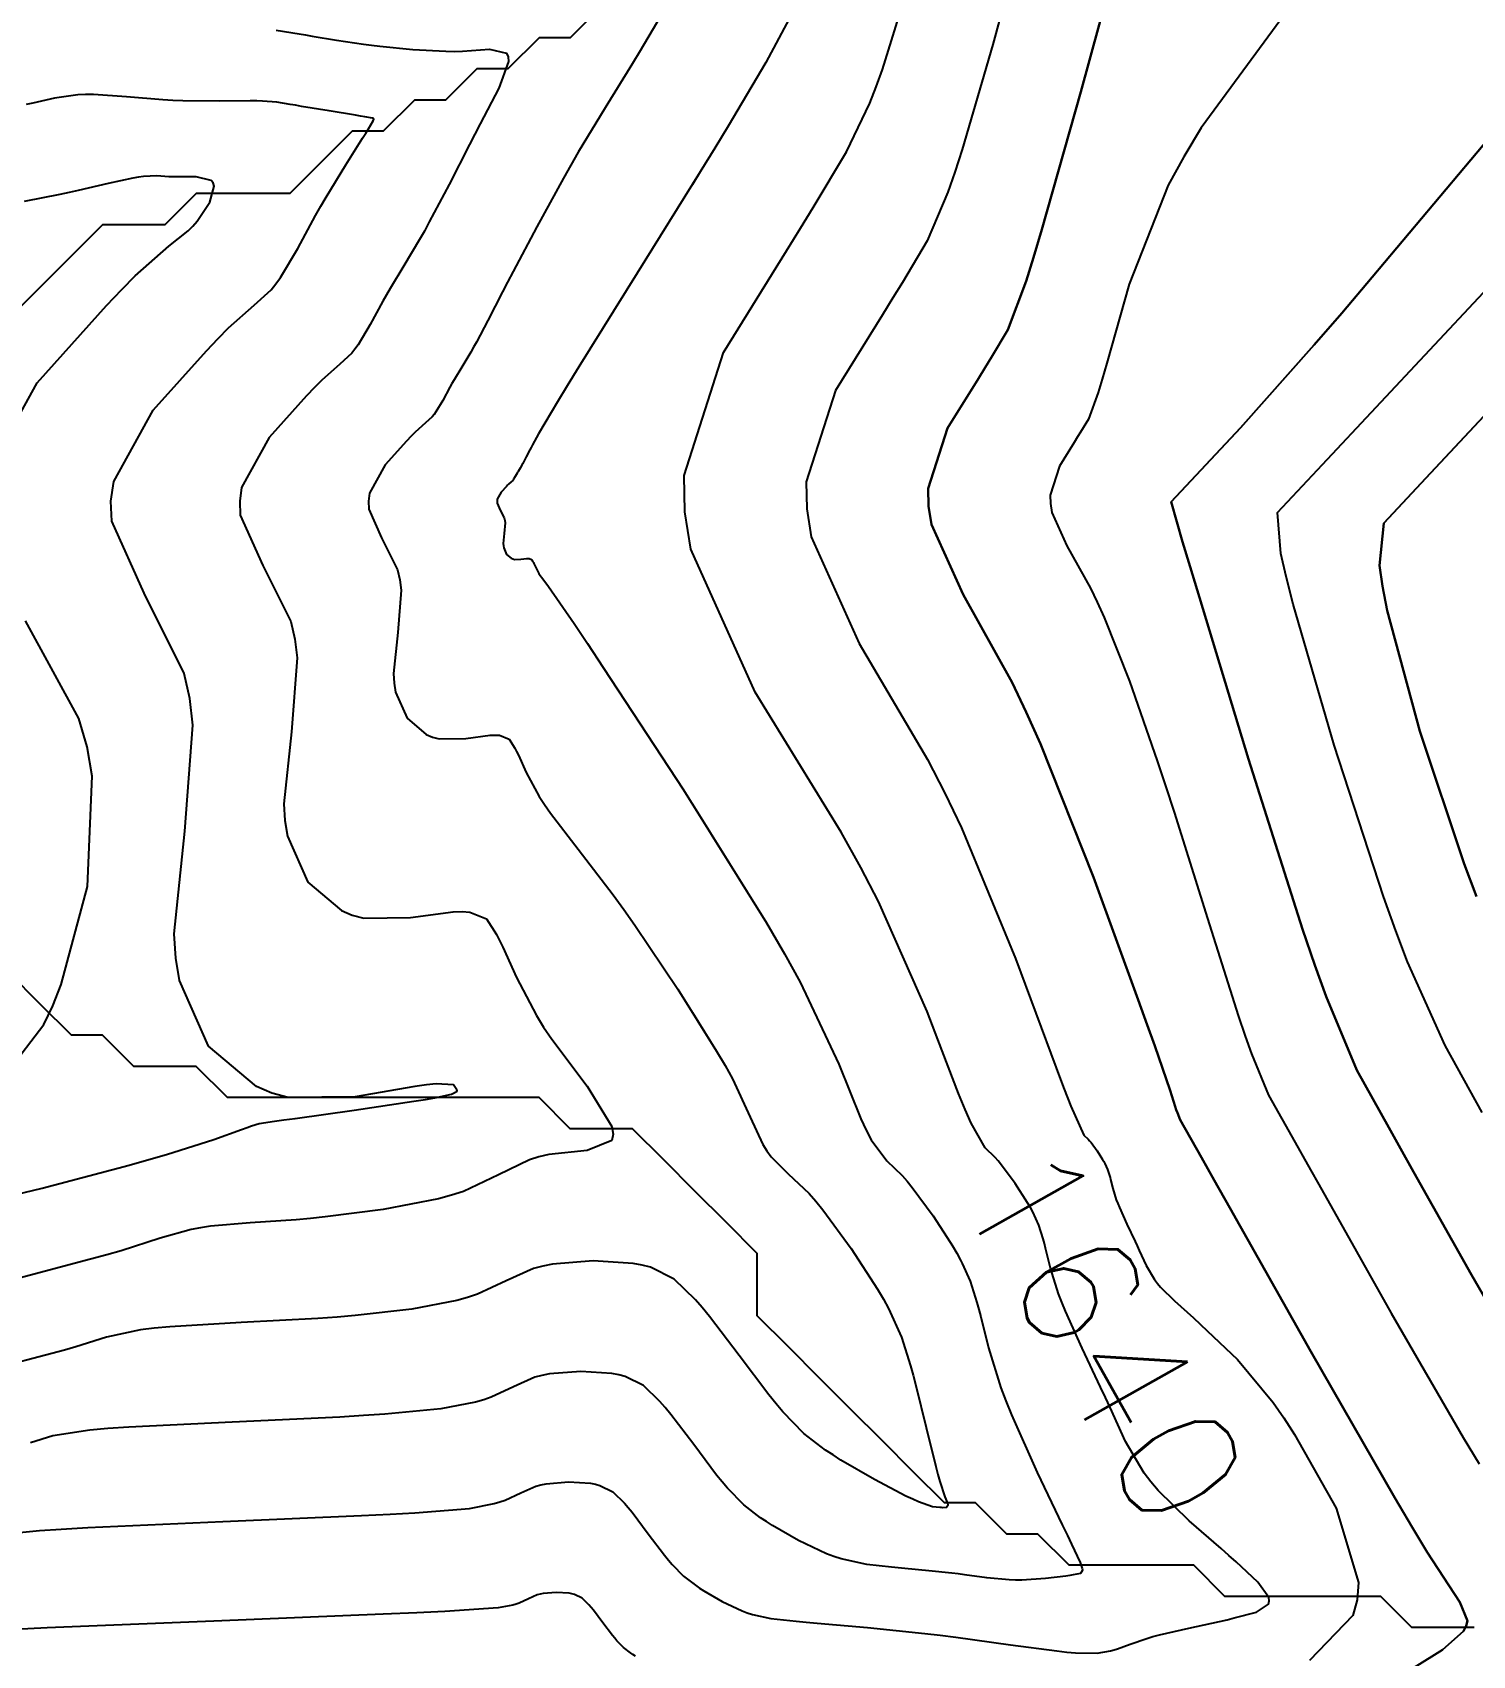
# Model space of a CAD drawing. Header units: metres. Extents: x 837117 to 838479, y 1189012 to 1191015.
# Drawn here: x 837803.8 to 837849.9, y 1190823 to 1190875 of the extents above; entities that cross this region are included whole.
import ezdxf

# ---------------------------------------------------------------- set-up
doc = ezdxf.new("R2010")
doc.units = ezdxf.units.M
doc.header["$LTSCALE"] = 0.3
for name, color, linetype in [('COTAS 10', 1, 'Continuous'), ('COTAS INT', 252, 'Continuous'), ('DRENAJE', 5, 'Continuous')]:
    doc.layers.add(name, color=color, linetype=linetype)
doc.styles.get("Standard").update_dxf_attribs({"font": 'simplex.shx'})

msp = doc.modelspace()

# ---------------------------------------------------------------- linework, layer by layer
at = {"layer": 'COTAS 10'}
for points in [[(837802.687, 1190826.857), (837803.983, 1190826.992), (837804.686, 1190827.035), (837805.54, 1190827.081), (837809.87, 1190827.271), (837814.311, 1190827.463), (837815.235, 1190827.511), (837816.025, 1190827.555), (837817.774, 1190827.697), (837818.565, 1190827.85), (837818.751, 1190827.902), (837818.922, 1190827.958), (837819.424, 1190828.195), (837819.907, 1190828.41), (837820.067, 1190828.452), (837820.239, 1190828.486), (837820.953, 1190828.544), (837821.651, 1190828.5), (837821.812, 1190828.469), (837821.959, 1190828.431), (837822.372, 1190828.224), (837822.742, 1190827.861), (837822.862, 1190827.724), (837822.989, 1190827.571), (837823.509, 1190826.884), (837824.029, 1190826.194), (837824.156, 1190826.038), (837824.275, 1190825.898), (837824.642, 1190825.521), (837825.026, 1190825.229), (837825.155, 1190825.142), (837825.294, 1190825.053), (837825.88, 1190824.712), (837826.515, 1190824.412), (837826.684, 1190824.349), (837826.851, 1190824.294), (837827.433, 1190824.17), (837828.253, 1190824.083), (837828.57, 1190824.052), (837828.925, 1190824.018), (837830.535, 1190823.872), (837832.373, 1190823.687), (837832.873, 1190823.63), (837833.369, 1190823.569), (837835.128, 1190823.325), (837836.608, 1190823.124), (837836.928, 1190823.089), (837837.209, 1190823.065), (837837.899, 1190823.052), (837838.327, 1190823.127), (837838.443, 1190823.156), (837838.558, 1190823.189), (837838.961, 1190823.342), (837839.49, 1190823.529), (837839.684, 1190823.583), (837839.898, 1190823.64), (837840.841, 1190823.855), (837841.829, 1190824.071), (837842.071, 1190824.127), (837842.299, 1190824.183), (837843.011, 1190824.372), (837843.396, 1190824.629), (837843.418, 1190824.727), (837843.404, 1190824.837), (837843.051, 1190825.333), (837842.355, 1190825.982), (837842.125, 1190826.189), (837841.879, 1190826.408), (837840.856, 1190827.294), (837839.857, 1190828.271), (837839.626, 1190828.546), (837839.414, 1190828.824), (837838.815, 1190829.844), (837838.315, 1190830.932), (837838.166, 1190831.252), (837838.012, 1190831.58), (837837.418, 1190832.833), (837836.883, 1190834.022), (837836.767, 1190834.309), (837836.664, 1190834.578), (837836.409, 1190835.4), (837836.251, 1190836.039), (837836.209, 1190836.193), (837836.169, 1190836.337), (837836.033, 1190836.775), (837835.837, 1190837.208), (837835.76, 1190837.35), (837835.672, 1190837.5), (837835.271, 1190838.119), (837834.839, 1190838.707), (837834.733, 1190838.837), (837834.632, 1190838.953), (837834.314, 1190839.255), (837833.857, 1190840.054), (837833.668, 1190840.484), (837833.453, 1190841.004), (837832.792, 1190842.738), (837832.449, 1190843.635), (837830.887, 1190847.164), (837830.319, 1190848.25), (837829.692, 1190849.384), (837826.94, 1190853.873), (837824.876, 1190858.462), (837824.683, 1190859.659), (837824.655, 1190860.824), (837825.917, 1190864.763), (837827.943, 1190868.02), (837828.394, 1190868.755), (837828.799, 1190869.417), (837829.867, 1190871.204), (837830.615, 1190872.765), (837830.818, 1190873.284), (837831.02, 1190873.84), (837831.733, 1190876.163)], [(837824.923, 1190825.307), (837825.026, 1190825.229), (837825.155, 1190825.142), (837825.294, 1190825.053), (837825.88, 1190824.712), (837826.515, 1190824.412), (837826.684, 1190824.349), (837826.851, 1190824.294), (837827.433, 1190824.17), (837828.253, 1190824.083), (837828.57, 1190824.052), (837828.925, 1190824.018), (837830.535, 1190823.872), (837832.373, 1190823.687), (837832.873, 1190823.63), (837833.369, 1190823.569), (837835.128, 1190823.325), (837836.608, 1190823.124), (837836.928, 1190823.089), (837837.209, 1190823.065), (837837.899, 1190823.052), (837838.327, 1190823.127), (837838.443, 1190823.156), (837838.558, 1190823.189), (837838.961, 1190823.342), (837839.49, 1190823.529), (837839.684, 1190823.583), (837839.898, 1190823.64), (837840.841, 1190823.855), (837841.829, 1190824.071), (837842.071, 1190824.127), (837842.299, 1190824.183), (837843.011, 1190824.372), (837843.396, 1190824.629), (837843.418, 1190824.727), (837843.404, 1190824.837), (837843.051, 1190825.333), (837842.355, 1190825.982), (837842.125, 1190826.189), (837841.879, 1190826.408), (837840.856, 1190827.294), (837839.857, 1190828.271), (837839.626, 1190828.546), (837839.414, 1190828.824), (837838.815, 1190829.844), (837838.315, 1190830.932), (837838.166, 1190831.252), (837838.012, 1190831.58), (837837.418, 1190832.833), (837836.883, 1190834.022), (837836.767, 1190834.309), (837836.664, 1190834.578), (837836.409, 1190835.4), (837836.251, 1190836.039), (837836.209, 1190836.193), (837836.169, 1190836.337), (837836.033, 1190836.775), (837835.837, 1190837.208), (837835.76, 1190837.35), (837835.672, 1190837.5), (837835.271, 1190838.119), (837834.839, 1190838.707), (837834.733, 1190838.837), (837834.632, 1190838.953), (837834.314, 1190839.255), (837833.857, 1190840.054), (837833.668, 1190840.484), (837833.453, 1190841.004), (837832.792, 1190842.738), (837832.449, 1190843.635), (837830.887, 1190847.164), (837830.319, 1190848.25), (837829.692, 1190849.384), (837826.94, 1190853.873), (837824.876, 1190858.462), (837824.683, 1190859.659), (837824.655, 1190860.824), (837825.917, 1190864.763), (837827.943, 1190868.02), (837828.394, 1190868.755), (837828.799, 1190869.417), (837829.867, 1190871.204), (837830.615, 1190872.765), (837830.818, 1190873.284), (837831.02, 1190873.84), (837831.733, 1190876.163)], [(837802.267, 1190860.816), (837803.907, 1190863.792), (837806.138, 1190866.271), (837806.624, 1190866.783), (837807.054, 1190867.221), (837808.129, 1190868.173), (837808.759, 1190868.67), (837808.908, 1190868.82), (837809.046, 1190868.976), (837809.453, 1190869.587), (837809.588, 1190870.104), (837809.556, 1190870.202), (837809.492, 1190870.28), (837809.011, 1190870.398), (837808.403, 1190870.395), (837808.261, 1190870.398), (837808.129, 1190870.401), (837807.747, 1190870.427), (837807.32, 1190870.41), (837807.16, 1190870.387), (837806.983, 1190870.357), (837806.191, 1190870.182), (837805.226, 1190869.957), (837804.938, 1190869.895), (837804.642, 1190869.833), (837803.499, 1190869.611)], [(837850.252, 1190840.391), (837849.063, 1190842.54), (837847.853, 1190845.227), (837847.476, 1190846.218), (837847.081, 1190847.316), (837845.503, 1190852.173), (837844.191, 1190856.696), (837843.964, 1190857.584), (837843.796, 1190858.314), (837843.681, 1190859.633), (837845.123, 1190861.172), (837852.013, 1190868.527)], [(837850.252, 1190840.391), (837849.063, 1190842.54), (837847.853, 1190845.227), (837847.476, 1190846.218), (837847.081, 1190847.316), (837845.503, 1190852.173), (837844.191, 1190856.696), (837843.964, 1190857.584), (837843.796, 1190858.314), (837843.681, 1190859.633), (837845.123, 1190861.172), (837852.013, 1190868.527)], [(837802.98, 1190841.722), (837804.126, 1190843.214), (837804.409, 1190843.815), (837804.678, 1190844.497), (837805.527, 1190847.639), (837805.68, 1190851.181), (837805.51, 1190852.115), (837805.248, 1190853.03), (837803.536, 1190856.164)]]:
    msp.add_lwpolyline(points, dxfattribs=at)
at = {"layer": 'COTAS INT'}
for points in [[(837824.923, 1190881.627), (837825.204, 1190881.632), (837827.012, 1190881.376), (837828.596, 1190880.87), (837828.89, 1190880.72), (837829.122, 1190880.567), (837829.44, 1190879.978), (837829.305, 1190879.252), (837829.251, 1190879.012), (837829.19, 1190878.754), (837828.912, 1190877.682), (837828.465, 1190876.406), (837828.298, 1190876.021), (837828.112, 1190875.622), (837827.282, 1190874.063), (837826.069, 1190872.023), (837825.642, 1190871.32), (837825.175, 1190870.558), (837824.923, 1190870.153)], [(837835.432, 1190877.876), (837834.555, 1190874.645), (837833.574, 1190871.274), (837833.339, 1190870.546), (837833.118, 1190869.908), (837832.452, 1190868.346), (837831.656, 1190867.015), (837831.355, 1190866.521), (837831.018, 1190865.974), (837829.51, 1190863.548), (837828.569, 1190860.614), (837828.591, 1190859.746), (837828.734, 1190858.855), (837830.272, 1190855.436), (837832.461, 1190851.712), (837833.015, 1190850.628), (837833.548, 1190849.521), (837835.283, 1190845.33), (837836.586, 1190841.821), (837836.597, 1190841.794), (837836.846, 1190841.144), (837837.061, 1190840.594), (837837.473, 1190839.669), (837837.614, 1190839.535), (837837.659, 1190839.483), (837837.706, 1190839.425), (837837.898, 1190839.164), (837838.077, 1190838.889), (837838.116, 1190838.822), (837838.15, 1190838.759), (837838.237, 1190838.567), (837838.297, 1190838.372), (837838.315, 1190838.308), (837838.334, 1190838.24), (837838.404, 1190837.956), (837838.517, 1190837.59), (837838.563, 1190837.471), (837838.615, 1190837.343), (837838.852, 1190836.815), (837839.117, 1190836.258), (837839.185, 1190836.112), (837839.251, 1190835.97), (837839.474, 1190835.486), (837839.74, 1190835.033), (837839.834, 1190834.909), (837839.936, 1190834.787), (837840.38, 1190834.353), (837840.996, 1190833.803), (837841.206, 1190833.608), (837841.221, 1190833.595), (837841.434, 1190833.394), (837842.403, 1190832.466), (837843.546, 1190831.097), (837843.885, 1190830.604), (837844.232, 1190830.063), (837845.567, 1190827.699), (837846.285, 1190825.316), (837846.244, 1190824.763), (837846.1, 1190824.257), (837844.711, 1190822.813)], [(837835.432, 1190877.876), (837834.555, 1190874.645), (837833.574, 1190871.274), (837833.339, 1190870.546), (837833.118, 1190869.908), (837832.452, 1190868.346), (837831.656, 1190867.015), (837831.355, 1190866.521), (837831.018, 1190865.974), (837829.51, 1190863.548), (837828.569, 1190860.614), (837828.591, 1190859.746), (837828.734, 1190858.855), (837830.272, 1190855.436), (837832.461, 1190851.712), (837833.015, 1190850.628), (837833.548, 1190849.521), (837835.283, 1190845.33), (837836.586, 1190841.821), (837836.597, 1190841.794), (837836.846, 1190841.144), (837837.061, 1190840.594), (837837.473, 1190839.669), (837837.614, 1190839.535), (837837.659, 1190839.483), (837837.706, 1190839.425), (837837.898, 1190839.164), (837838.077, 1190838.889), (837838.116, 1190838.822), (837838.15, 1190838.759), (837838.237, 1190838.567), (837838.297, 1190838.372), (837838.315, 1190838.308), (837838.334, 1190838.24), (837838.404, 1190837.956), (837838.517, 1190837.59), (837838.563, 1190837.471), (837838.615, 1190837.343), (837838.852, 1190836.815), (837839.117, 1190836.258), (837839.185, 1190836.112), (837839.251, 1190835.97), (837839.474, 1190835.486), (837839.74, 1190835.033), (837839.834, 1190834.909), (837839.936, 1190834.787), (837840.38, 1190834.353), (837840.996, 1190833.803), (837841.206, 1190833.608), (837841.221, 1190833.595), (837841.434, 1190833.394), (837842.403, 1190832.466), (837843.546, 1190831.097), (837843.885, 1190830.604), (837844.232, 1190830.063), (837845.567, 1190827.699), (837846.285, 1190825.316), (837846.244, 1190824.763), (837846.1, 1190824.257), (837844.711, 1190822.813)], [(837838.551, 1190877.429), (837837.376, 1190873.126), (837836.129, 1190868.707), (837835.859, 1190867.809), (837835.622, 1190867.051), (837835.037, 1190865.488), (837834.514, 1190864.612), (837834.316, 1190864.288), (837834.094, 1190863.928), (837833.102, 1190862.333), (837832.484, 1190860.403), (837832.498, 1190859.833), (837832.593, 1190859.247), (837833.603, 1190856.999), (837835.178, 1190854.181), (837835.628, 1190853.235), (837836.084, 1190852.217), (837837.782, 1190847.943), (837839.216, 1190844.008), (837839.505, 1190843.205), (837839.749, 1190842.525), (837840.24, 1190841.102), (837840.404, 1190840.584), (837840.441, 1190840.474), (837840.475, 1190840.379), (837840.566, 1190840.159), (837841.25, 1190838.944), (837841.658, 1190838.223), (837842.159, 1190837.334), (837844.756, 1190832.732), (837847.444, 1190828.037), (837848.003, 1190827.089), (837848.481, 1190826.294), (837849.537, 1190824.694), (837849.774, 1190824.092), (837849.737, 1190823.925), (837849.654, 1190823.758), (837848.98, 1190823.158), (837848.067, 1190822.593)], [(837848.067, 1190822.593), (837848.98, 1190823.158), (837849.654, 1190823.758), (837849.737, 1190823.925), (837849.774, 1190824.092), (837849.537, 1190824.694), (837848.481, 1190826.294), (837848.003, 1190827.089), (837847.444, 1190828.037), (837844.756, 1190832.732), (837842.159, 1190837.334), (837841.658, 1190838.223), (837841.25, 1190838.944), (837840.566, 1190840.159), (837840.475, 1190840.379), (837840.441, 1190840.474), (837840.404, 1190840.584), (837840.24, 1190841.102), (837839.749, 1190842.525), (837839.505, 1190843.205), (837839.216, 1190844.008), (837837.782, 1190847.943), (837836.084, 1190852.217), (837835.628, 1190853.235), (837835.178, 1190854.181), (837833.603, 1190856.999), (837832.593, 1190859.247), (837832.498, 1190859.833), (837832.484, 1190860.403), (837833.102, 1190862.333), (837834.094, 1190863.928), (837834.316, 1190864.288), (837834.514, 1190864.612), (837835.037, 1190865.488), (837835.622, 1190867.051), (837835.859, 1190867.809), (837836.129, 1190868.707), (837837.376, 1190873.126), (837838.551, 1190877.429)], [(837824.388, 1190876.387), (837823.49, 1190874.855), (837823.244, 1190874.443), (837822.999, 1190874.037), (837822.125, 1190872.616), (837821.261, 1190871.187), (837821.023, 1190870.776), (837820.786, 1190870.359), (837819.933, 1190868.798), (837819.175, 1190867.36), (837818.998, 1190867.021), (837818.834, 1190866.708), (837818.358, 1190865.788), (837817.998, 1190865.101), (837817.907, 1190864.935), (837817.819, 1190864.778), (837817.534, 1190864.299), (837817.28, 1190863.883), (837817.213, 1190863.767), (837817.147, 1190863.651), (837816.919, 1190863.228), (837816.7, 1190862.858), (837816.64, 1190862.775), (837816.579, 1190862.701), (837816.363, 1190862.504), (837816.034, 1190862.212), (837815.902, 1190862.078), (837815.753, 1190861.921), (837815.07, 1190861.162), (837814.567, 1190860.25), (837814.532, 1190859.997), (837814.543, 1190859.743), (837814.956, 1190858.825), (837815.467, 1190857.798), (837815.539, 1190857.476), (837815.58, 1190857.138), (837815.477, 1190855.781), (837815.341, 1190854.469), (837815.361, 1190854.16), (837815.406, 1190853.874), (837815.778, 1190853.034), (837816.391, 1190852.517), (837816.589, 1190852.434), (837816.798, 1190852.376), (837817.654, 1190852.387), (837818.436, 1190852.493), (837818.598, 1190852.496), (837818.738, 1190852.488), (837819.046, 1190852.365), (837819.224, 1190852.08), (837819.281, 1190851.971), (837819.342, 1190851.848), (837819.59, 1190851.294), (837820.012, 1190850.528), (837820.182, 1190850.272), (837820.374, 1190849.996), (837821.263, 1190848.842), (837822.385, 1190847.375), (837822.725, 1190846.902), (837823.077, 1190846.401), (837824.456, 1190844.351), (837825.701, 1190842.361), (837825.97, 1190841.896), (837826.205, 1190841.47), (837826.78, 1190840.244), (837827.185, 1190839.369), (837827.313, 1190839.164), (837827.449, 1190838.975), (837827.996, 1190838.427), (837828.667, 1190837.79), (837828.88, 1190837.545), (837829.105, 1190837.27), (837830.016, 1190836.03), (837830.863, 1190834.722), (837831.049, 1190834.405), (837831.212, 1190834.107), (837831.625, 1190833.192), (837831.913, 1190832.268), (837831.998, 1190831.964), (837832.085, 1190831.638), (837832.419, 1190830.289), (837832.724, 1190829.044), (837832.792, 1190828.785), (837832.854, 1190828.562), (837833.02, 1190828.066), (837833.103, 1190827.859), (837833.111, 1190827.818), (837833.114, 1190827.784), (837833.073, 1190827.724), (837832.955, 1190827.719), (837832.91, 1190827.721), (837832.858, 1190827.725), (837832.626, 1190827.748), (837832.176, 1190827.902), (837831.987, 1190827.987), (837831.771, 1190828.091), (837830.76, 1190828.623), (837829.688, 1190829.247), (837829.433, 1190829.409), (837829.196, 1190829.568), (837828.495, 1190830.103), (837827.822, 1190830.793), (837827.605, 1190831.05), (837827.373, 1190831.334), (837826.422, 1190832.597), (837825.469, 1190833.854), (837825.237, 1190834.134), (837825.018, 1190834.385), (837824.34, 1190835.049), (837823.584, 1190835.427), (837823.315, 1190835.498), (837823.021, 1190835.554), (837821.745, 1190835.635), (837820.437, 1190835.528), (837820.123, 1190835.466), (837819.83, 1190835.39), (837818.946, 1190834.997), (837818.028, 1190834.562), (837817.714, 1190834.459), (837817.374, 1190834.364), (837815.928, 1190834.085), (837814.105, 1190833.88), (837813.527, 1190833.831), (837812.917, 1190833.787), (837810.451, 1190833.658), (837808.162, 1190833.523), (837807.664, 1190833.474), (837807.225, 1190833.422), (837806.13, 1190833.192), (837805.154, 1190832.88), (837804.791, 1190832.775), (837804.386, 1190832.662), (837802.586, 1190832.189)], [(837828.112, 1190875.622), (837827.282, 1190874.063), (837826.069, 1190872.023), (837825.642, 1190871.32), (837825.175, 1190870.558), (837823.157, 1190867.308), (837821.285, 1190864.304), (837820.91, 1190863.697), (837820.597, 1190863.187), (837819.984, 1190862.158), (837819.798, 1190861.805), (837819.754, 1190861.722), (837819.714, 1190861.645), (837819.597, 1190861.42), (837819.509, 1190861.251), (837819.487, 1190861.21), (837819.465, 1190861.172), (837819.395, 1190861.054), (837819.333, 1190860.952), (837819.316, 1190860.924), (837819.3, 1190860.896), (837819.244, 1190860.792), (837819.191, 1190860.701), (837819.176, 1190860.681), (837819.161, 1190860.662), (837819.108, 1190860.614), (837819.027, 1190860.543), (837818.995, 1190860.51), (837818.958, 1190860.471), (837818.791, 1190860.285), (837818.667, 1190860.061), (837818.659, 1190859.999), (837818.661, 1190859.937), (837818.763, 1190859.712), (837818.888, 1190859.46), (837818.906, 1190859.381), (837818.916, 1190859.298), (837818.891, 1190858.965), (837818.857, 1190858.643), (837818.862, 1190858.568), (837818.873, 1190858.497), (837818.964, 1190858.291), (837819.115, 1190858.165), (837819.163, 1190858.144), (837819.215, 1190858.13), (837819.425, 1190858.133), (837819.616, 1190858.159), (837819.656, 1190858.159), (837819.69, 1190858.157), (837819.766, 1190858.127), (837819.81, 1190858.057), (837819.824, 1190858.031), (837819.839, 1190858), (837819.899, 1190857.865), (837820.003, 1190857.677), (837820.045, 1190857.614), (837820.092, 1190857.546), (837820.31, 1190857.263), (837821.128, 1190856.072), (837821.554, 1190855.432), (837822.065, 1190854.658), (837824.634, 1190850.742), (837827.303, 1190846.475), (837827.878, 1190845.481), (837828.383, 1190844.567), (837829.615, 1190841.939), (837830.319, 1190840.186), (837830.491, 1190839.824), (837830.653, 1190839.514), (837831.155, 1190838.841), (837831.649, 1190838.371), (837831.806, 1190838.191), (837831.972, 1190837.988), (837832.643, 1190837.074), (837833.188, 1190836.235), (837833.268, 1190836.111), (837833.404, 1190835.877), (837833.525, 1190835.658), (837833.574, 1190835.552), (837833.829, 1190834.984), (837834.041, 1190834.303), (837834.103, 1190834.078), (837834.168, 1190833.839), (837834.414, 1190832.845), (837834.811, 1190831.566), (837834.971, 1190831.147), (837835.151, 1190830.7), (837835.983, 1190828.851), (837836.785, 1190827.172), (837836.947, 1190826.832), (837837.083, 1190826.545), (837837.358, 1190825.962), (837837.423, 1190825.769), (837837.427, 1190825.728), (837837.425, 1190825.693), (837837.368, 1190825.613), (837837.138, 1190825.561), (837837.027, 1190825.544), (837836.896, 1190825.525), (837836.251, 1190825.447), (837835.488, 1190825.397), (837835.282, 1190825.397), (837835.078, 1190825.403), (837834.361, 1190825.471), (837833.649, 1190825.57), (837833.448, 1190825.594), (837833.246, 1190825.618), (837832.502, 1190825.692), (837831.739, 1190825.765), (837831.524, 1190825.787), (837831.309, 1190825.81), (837830.518, 1190825.9), (837829.694, 1190826.076), (837829.458, 1190826.153), (837829.218, 1190826.243), (837828.32, 1190826.667), (837827.491, 1190827.15), (837827.294, 1190827.276), (837827.111, 1190827.398), (837826.568, 1190827.812), (837826.049, 1190828.346), (837825.88, 1190828.544), (837825.701, 1190828.764), (837824.965, 1190829.741), (837824.229, 1190830.712), (837824.049, 1190830.929), (837823.88, 1190831.123), (837823.356, 1190831.637), (837822.771, 1190831.929), (837822.563, 1190831.984), (837822.336, 1190832.027), (837821.349, 1190832.09), (837820.338, 1190832.007), (837820.095, 1190831.959), (837819.869, 1190831.9), (837819.185, 1190831.596), (837818.475, 1190831.26), (837818.232, 1190831.18), (837817.969, 1190831.107), (837816.851, 1190830.891), (837815.065, 1190830.717), (837814.381, 1190830.671), (837813.614, 1190830.625), (837810.161, 1190830.465), (837806.851, 1190830.302), (837806.175, 1190830.255), (837805.604, 1190830.207), (837804.409, 1190830.024), (837803.702, 1190829.798)], [(837843.793, 1190875.444), (837841.239, 1190871.971), (837840.679, 1190871.044), (837840.184, 1190870.131), (837838.925, 1190866.956), (837838.213, 1190864.419), (837838.061, 1190863.908), (837837.93, 1190863.481), (837837.622, 1190862.63), (837837.371, 1190862.21), (837837.276, 1190862.055), (837837.17, 1190861.882), (837836.695, 1190861.118), (837836.399, 1190860.193), (837836.405, 1190859.92), (837836.451, 1190859.639), (837836.935, 1190858.562), (837837.69, 1190857.212), (837837.905, 1190856.758), (837838.124, 1190856.271), (837838.937, 1190854.222), (837839.827, 1190851.673), (837840.094, 1190850.869), (837840.369, 1190850.023), (837841.438, 1190846.613), (837842.424, 1190843.502), (837842.647, 1190842.844), (837842.849, 1190842.274), (837843.399, 1190840.953), (837844.251, 1190839.426), (837844.643, 1190838.728), (837845.104, 1190837.91), (837847.331, 1190833.96), (837849.643, 1190829.969), (837850.157, 1190829.125)], [(837843.793, 1190875.444), (837841.239, 1190871.971), (837840.679, 1190871.044), (837840.184, 1190870.131), (837838.925, 1190866.956), (837838.213, 1190864.419), (837838.061, 1190863.908), (837837.93, 1190863.481), (837837.622, 1190862.63), (837837.371, 1190862.21), (837837.276, 1190862.055), (837837.17, 1190861.882), (837836.695, 1190861.118), (837836.399, 1190860.193), (837836.405, 1190859.92), (837836.451, 1190859.639), (837836.935, 1190858.562), (837837.69, 1190857.212), (837837.905, 1190856.758), (837838.124, 1190856.271), (837838.937, 1190854.222), (837839.827, 1190851.673), (837840.094, 1190850.869), (837840.369, 1190850.023), (837841.438, 1190846.613), (837842.424, 1190843.502), (837842.647, 1190842.844), (837842.849, 1190842.274), (837843.399, 1190840.953), (837844.251, 1190839.426), (837844.643, 1190838.728), (837845.104, 1190837.91), (837847.331, 1190833.96), (837849.643, 1190829.969), (837850.157, 1190829.125)], [(837811.572, 1190875.106), (837812.31, 1190874.983), (837812.519, 1190874.948), (837812.731, 1190874.913), (837813.513, 1190874.782), (837814.372, 1190874.655), (837814.632, 1190874.622), (837814.901, 1190874.59), (837815.956, 1190874.483), (837817.013, 1190874.423), (837817.285, 1190874.421), (837817.547, 1190874.425), (837818.42, 1190874.494), (837818.961, 1190874.368), (837819.014, 1190874.25), (837819.025, 1190874.096), (837818.719, 1190873.239), (837818.122, 1190872.101), (837817.95, 1190871.77), (837817.775, 1190871.433), (837817.119, 1190870.156), (837816.487, 1190868.951), (837816.327, 1190868.659), (837816.173, 1190868.385), (837815.672, 1190867.543), (837815.228, 1190866.814), (837815.11, 1190866.611), (837814.994, 1190866.406), (837814.594, 1190865.664), (837814.209, 1190865.014), (837814.103, 1190864.869), (837813.998, 1190864.739), (837813.618, 1190864.393), (837813.04, 1190863.882), (837812.81, 1190863.647), (837812.548, 1190863.371), (837811.349, 1190862.039), (837810.467, 1190860.438), (837810.406, 1190859.994), (837810.424, 1190859.549), (837811.149, 1190857.938), (837812.046, 1190856.137), (837812.172, 1190855.572), (837812.244, 1190854.978), (837812.064, 1190852.597), (837811.824, 1190850.295), (837811.859, 1190849.752), (837811.939, 1190849.25), (837812.591, 1190847.777), (837813.668, 1190846.869), (837814.014, 1190846.723), (837814.382, 1190846.623), (837815.884, 1190846.641), (837817.255, 1190846.827), (837817.541, 1190846.833), (837817.785, 1190846.819), (837818.325, 1190846.602), (837818.638, 1190846.103), (837818.738, 1190845.911), (837818.845, 1190845.696), (837819.281, 1190844.723), (837819.919, 1190843.505), (837820.152, 1190843.134), (837820.411, 1190842.749), (837821.551, 1190841.239), (837822.343, 1190839.947), (837822.382, 1190839.699), (837822.342, 1190839.499), (837821.546, 1190839.174), (837820.316, 1190839.047), (837820.003, 1190838.971), (837819.701, 1190838.878), (837818.707, 1190838.397), (837817.581, 1190837.864), (837817.195, 1190837.738), (837816.778, 1190837.621), (837815.004, 1190837.278), (837813.144, 1190837.042), (837812.673, 1190836.992), (837812.22, 1190836.949), (837810.741, 1190836.851), (837809.473, 1190836.743), (837809.153, 1190836.694), (837808.846, 1190836.637), (837807.852, 1190836.359), (837806.607, 1190835.961), (837806.142, 1190835.827), (837805.626, 1190835.684), (837803.33, 1190835.079)], [(837801.441, 1190837.334), (837804.073, 1190837.97), (837806.866, 1190838.705), (837807.494, 1190838.88), (837808.059, 1190839.042), (837809.573, 1190839.527), (837810.467, 1190839.852), (837810.642, 1190839.914), (837810.784, 1190839.964), (837811.031, 1190840.044), (837811.523, 1190840.111), (837811.819, 1190840.152), (837812.184, 1190840.204), (837814.081, 1190840.472), (837815.988, 1190840.752), (837816.36, 1190840.811), (837816.664, 1190840.862), (837817.2, 1190840.976), (837817.283, 1190841.027), (837817.302, 1190841.037), (837817.319, 1190841.046), (837817.368, 1190841.066), (837817.375, 1190841.103), (837817.366, 1190841.124), (837817.352, 1190841.149), (837817.262, 1190841.275), (837816.705, 1190841.311), (837816.397, 1190841.279), (837816.022, 1190841.228), (837814.113, 1190840.895), (837811.965, 1190840.869), (837811.439, 1190841.013), (837810.944, 1190841.221), (837809.404, 1190842.52), (837808.471, 1190844.627), (837808.358, 1190845.345), (837808.308, 1190846.121), (837808.651, 1190849.413), (837808.908, 1190852.819), (837808.805, 1190853.667), (837808.625, 1190854.475), (837807.343, 1190857.051), (837806.305, 1190859.355), (837806.279, 1190859.992), (837806.367, 1190860.627), (837807.628, 1190862.915), (837809.343, 1190864.821), (837809.717, 1190865.215), (837810.047, 1190865.551), (837810.873, 1190866.283), (837811.416, 1190866.777), (837811.567, 1190866.963), (837811.719, 1190867.171), (837812.268, 1190868.1), (837812.841, 1190869.162), (837813.006, 1190869.454), (837813.175, 1190869.745), (837813.811, 1190870.787), (837814.345, 1190871.634), (837814.45, 1190871.801), (837814.536, 1190871.939), (837814.691, 1190872.194), (837814.707, 1190872.247), (837814.706, 1190872.258), (837814.702, 1190872.267), (837814.666, 1190872.284), (837814.421, 1190872.321), (837814.285, 1190872.343), (837814.12, 1190872.371), (837813.278, 1190872.511), (837812.391, 1190872.659), (837812.197, 1190872.692), (837812.026, 1190872.72), (837811.595, 1190872.792), (837811.139, 1190872.826), (837810.952, 1190872.831), (837810.738, 1190872.834), (837809.745, 1190872.827), (837808.582, 1190872.836), (837808.26, 1190872.849), (837807.939, 1190872.866), (837806.78, 1190872.965), (837805.72, 1190873.036), (837805.461, 1190873.036), (837805.218, 1190873.026), (837804.464, 1190872.921), (837803.768, 1190872.758), (837803.561, 1190872.714)], [(837851.748, 1190832.008), (837849.906, 1190835.188), (837848.048, 1190838.486), (837847.629, 1190839.233), (837847.251, 1190839.909), (837846.231, 1190841.746), (837845.242, 1190844.108), (837844.884, 1190845.113), (837844.489, 1190846.27), (837842.76, 1190851.719), (837841.181, 1190856.904), (837840.882, 1190857.896), (837840.642, 1190858.694), (837840.273, 1190859.973), (837842.502, 1190862.353), (837844.866, 1190865.007), (837845.746, 1190866.029), (837846.725, 1190867.176), (837851.072, 1190872.353)], [(837851.072, 1190872.353), (837846.725, 1190867.176), (837845.746, 1190866.029), (837844.866, 1190865.007), (837842.502, 1190862.353), (837840.273, 1190859.973), (837840.642, 1190858.694), (837840.882, 1190857.896), (837841.181, 1190856.904), (837842.76, 1190851.719), (837844.489, 1190846.27), (837844.884, 1190845.113), (837845.242, 1190844.108), (837846.231, 1190841.746), (837847.251, 1190839.909), (837847.629, 1190839.233), (837848.048, 1190838.486), (837849.906, 1190835.188), (837851.748, 1190832.008)], [(837853.877, 1190866.537), (837848.447, 1190860.74), (837847.09, 1190859.292), (837846.951, 1190857.933), (837847.047, 1190857.272), (837847.201, 1190856.488), (837848.246, 1190852.626), (837849.673, 1190848.362), (837850.068, 1190847.324)], [(837850.068, 1190847.324), (837849.673, 1190848.362), (837848.246, 1190852.626), (837847.201, 1190856.488), (837847.047, 1190857.272), (837846.951, 1190857.933), (837847.09, 1190859.292), (837848.447, 1190860.74), (837853.877, 1190866.537)], [(837824.923, 1190850.279), (837827.303, 1190846.475), (837827.878, 1190845.481), (837828.383, 1190844.567), (837829.615, 1190841.939), (837830.319, 1190840.186), (837830.491, 1190839.824), (837830.653, 1190839.514), (837831.155, 1190838.841), (837831.649, 1190838.371), (837831.806, 1190838.191), (837831.972, 1190837.988), (837832.643, 1190837.074), (837833.188, 1190836.235), (837833.268, 1190836.111), (837833.404, 1190835.877), (837833.525, 1190835.658), (837833.574, 1190835.552), (837833.829, 1190834.984), (837834.041, 1190834.303), (837834.103, 1190834.078), (837834.168, 1190833.839), (837834.414, 1190832.845), (837834.811, 1190831.566), (837834.971, 1190831.147), (837835.151, 1190830.7), (837835.983, 1190828.851), (837836.785, 1190827.172), (837836.947, 1190826.832), (837837.083, 1190826.545), (837837.358, 1190825.962), (837837.423, 1190825.769), (837837.427, 1190825.728), (837837.425, 1190825.693), (837837.368, 1190825.613), (837837.138, 1190825.561), (837837.027, 1190825.544), (837836.896, 1190825.525), (837836.251, 1190825.447), (837835.488, 1190825.397), (837835.282, 1190825.397), (837835.078, 1190825.403), (837834.361, 1190825.471), (837833.649, 1190825.57), (837833.448, 1190825.594), (837833.246, 1190825.618), (837832.502, 1190825.692), (837831.739, 1190825.765), (837831.524, 1190825.787), (837831.309, 1190825.81), (837830.518, 1190825.9), (837829.694, 1190826.076), (837829.458, 1190826.153), (837829.218, 1190826.243), (837828.32, 1190826.667), (837827.491, 1190827.15), (837827.294, 1190827.276), (837827.111, 1190827.398), (837826.568, 1190827.812), (837826.049, 1190828.346), (837825.88, 1190828.544), (837825.701, 1190828.764), (837824.965, 1190829.741), (837824.923, 1190829.796)], [(837824.923, 1190843.604), (837825.701, 1190842.361), (837825.97, 1190841.896), (837826.205, 1190841.47), (837826.78, 1190840.244), (837827.185, 1190839.369), (837827.313, 1190839.164), (837827.449, 1190838.975), (837827.996, 1190838.427), (837828.667, 1190837.79), (837828.88, 1190837.545), (837829.105, 1190837.27), (837830.016, 1190836.03), (837830.863, 1190834.722), (837831.049, 1190834.405), (837831.212, 1190834.107), (837831.625, 1190833.192), (837831.913, 1190832.268), (837831.998, 1190831.964), (837832.085, 1190831.638), (837832.419, 1190830.289), (837832.724, 1190829.044), (837832.792, 1190828.785), (837832.854, 1190828.562), (837833.02, 1190828.066), (837833.103, 1190827.859), (837833.111, 1190827.818), (837833.114, 1190827.784), (837833.073, 1190827.724), (837832.955, 1190827.719), (837832.91, 1190827.721), (837832.858, 1190827.725), (837832.626, 1190827.748), (837832.176, 1190827.902), (837831.987, 1190827.987), (837831.771, 1190828.091), (837830.76, 1190828.623), (837829.688, 1190829.247), (837829.433, 1190829.409), (837829.196, 1190829.568), (837828.495, 1190830.103), (837827.822, 1190830.793), (837827.605, 1190831.05), (837827.373, 1190831.334), (837826.422, 1190832.597), (837825.469, 1190833.854), (837825.237, 1190834.134), (837825.018, 1190834.385), (837824.923, 1190834.478)], [(837823.097, 1190822.956), (837823.016, 1190823.008), (837822.94, 1190823.059), (837822.716, 1190823.23), (837822.501, 1190823.451), (837822.431, 1190823.533), (837822.357, 1190823.624), (837822.053, 1190824.028), (837821.749, 1190824.429), (837821.674, 1190824.519), (837821.604, 1190824.599), (837821.388, 1190824.812), (837821.146, 1190824.933), (837821.06, 1190824.955), (837820.966, 1190824.973), (837820.558, 1190824.999), (837820.14, 1190824.965), (837820.039, 1190824.945), (837819.946, 1190824.92), (837819.663, 1190824.795), (837819.37, 1190824.656), (837819.269, 1190824.623), (837819.16, 1190824.593), (837818.698, 1190824.503), (837816.986, 1190824.393), (837816.089, 1190824.35), (837815.008, 1190824.301), (837809.58, 1190824.078), (837804.229, 1190823.861), (837803.198, 1190823.815)]]:
    msp.add_lwpolyline(points, dxfattribs=at)
at = {"layer": 'DRENAJE'}
for points in [[(837822.007, 1190875.857, 0), (837821.007, 1190874.857, 0), (837820.007, 1190874.857, 0), (837819.008, 1190873.858, 0), (837818.008, 1190873.858, 0), (837817.008, 1190872.858, 0), (837816.009, 1190872.858, 0), (837815.009, 1190871.858, 0), (837814.009, 1190871.858, 0), (837813.01, 1190870.859, 0), (837812.01, 1190869.859, 0), (837811.01, 1190869.859, 0), (837810.011, 1190869.859, 0), (837809.011, 1190869.859, 0), (837808.011, 1190868.86, 0), (837807.012, 1190868.86, 0), (837806.012, 1190868.86, 0), (837805.012, 1190867.86, 0), (837804.013, 1190866.86, 0), (837803.013, 1190865.861, 0)], [(837849.997, 1190823.875, 0), (837848.998, 1190823.875, 0), (837847.998, 1190823.875, 0), (837846.998, 1190824.874, 0), (837845.999, 1190824.874, 0), (837844.999, 1190824.874, 0), (837843.999, 1190824.874, 0), (837843, 1190824.874, 0), (837842, 1190824.874, 0), (837841, 1190825.874, 0), (837840.001, 1190825.874, 0), (837839.001, 1190825.874, 0), (837838.001, 1190825.874, 0), (837837.002, 1190825.874, 0), (837836.002, 1190826.874, 0), (837835.002, 1190826.874, 0), (837834.003, 1190827.873, 0), (837833.003, 1190827.873, 0), (837832.003, 1190828.873, 0), (837831.004, 1190829.873, 0), (837830.004, 1190830.872, 0), (837829.004, 1190831.872, 0), (837828.005, 1190832.872, 0), (837827.005, 1190833.871, 0), (837827.005, 1190834.871, 0), (837827.005, 1190835.871, 0), (837826.005, 1190836.87, 0), (837825.006, 1190837.87, 0), (837824.006, 1190838.87, 0), (837823.006, 1190839.869, 0), (837822.007, 1190839.869, 0), (837821.007, 1190839.869, 0), (837820.007, 1190840.869, 0), (837819.008, 1190840.869, 0), (837818.008, 1190840.869, 0), (837817.008, 1190840.869, 0), (837816.009, 1190840.869, 0), (837815.009, 1190840.869, 0), (837814.009, 1190840.869, 0), (837813.01, 1190840.869, 0), (837812.01, 1190840.869, 0), (837811.01, 1190840.869, 0), (837810.011, 1190840.869, 0), (837809.011, 1190841.869, 0), (837808.011, 1190841.869, 0), (837807.012, 1190841.869, 0), (837806.012, 1190842.868, 0), (837805.012, 1190842.868, 0), (837804.013, 1190843.868, 0), (837803.013, 1190844.868, 0)]]:
    msp.add_polyline3d(points, dxfattribs=at)

# ---------------------------------------------------------------- texts
at = {"layer": 'COTAS 10', "insert": (837833.254, 1190838.051), "char_height": 3.8, "attachment_point": 7, "rotation": 299.4249}
msp.add_mtext('1640', dxfattribs=at)
msp.add_mtext('1640', dxfattribs=at)

doc.saveas('drawing.dxf')
